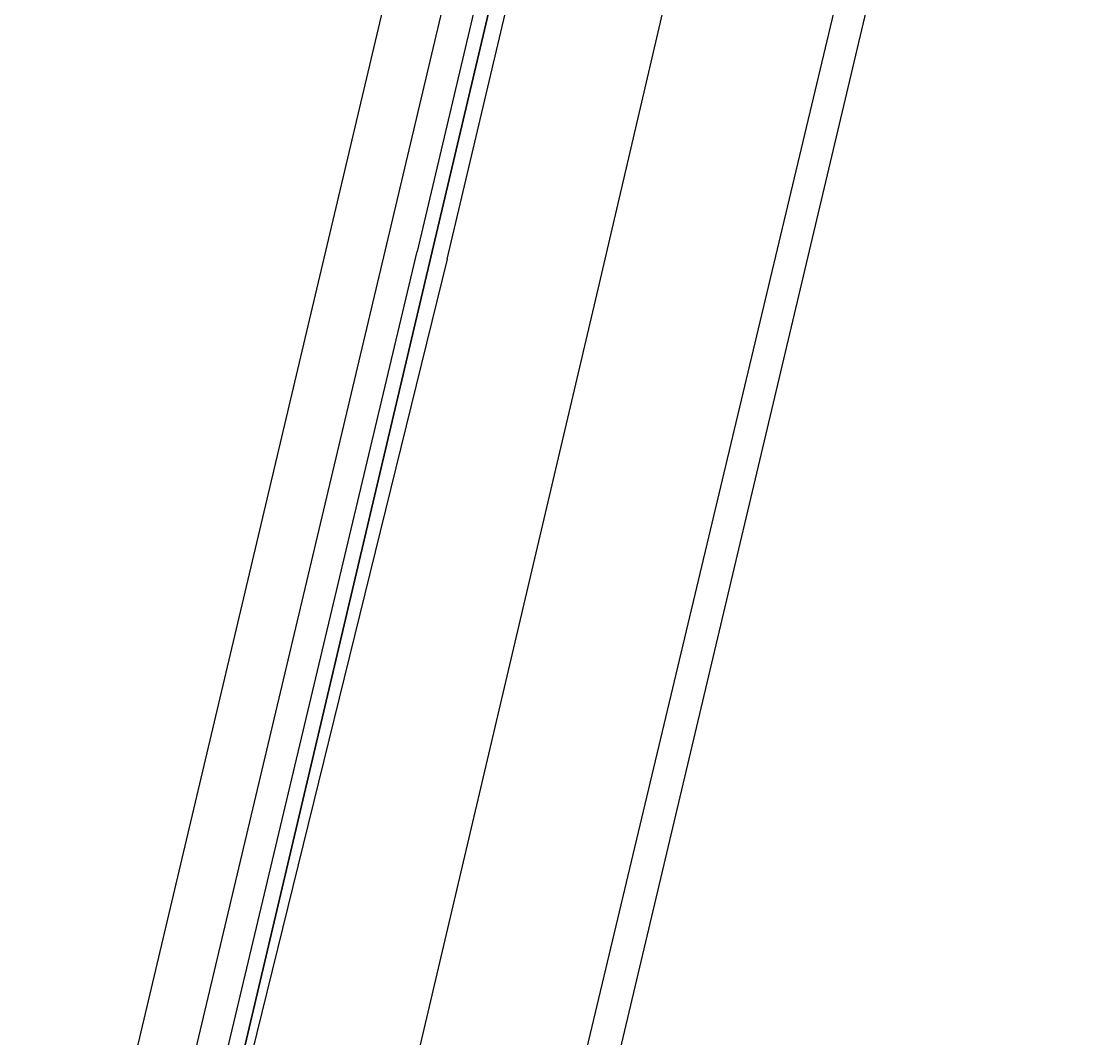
# Model space of a CAD drawing. Header units: feet. Extents: x -84 to 198, y -22 to 181.
# Drawn here: x 116.247 to 118.121, y 71.946 to 73.745 of the extents above; entities that cross this region are included whole.
import ezdxf

# ---------------------------------------------------------------- set-up
doc = ezdxf.new("R2010")
doc.units = ezdxf.units.FT
doc.layers.add('A-LINEA', color=7, linetype='CONTINUOUS')

msp = doc.modelspace()

# ---------------------------------------------------------------- linework, layer by layer
at = {"layer": 'A-LINEA'}
for p, q in [((117.2133, 75.1511), (115.5733, 68.2178)), ((117.9733, 74.9778), (116.32, 68.0444)), ((116.8933, 73.3511), (117.28, 74.9911))]:
    msp.add_line(p, q, dxfattribs=at)
for points in [[(123.9467, 43.9511), (123.92, 47.9511), (123.56, 53.4844), (119.8267, 54.3644), (116.1067, 55.2444), (116.8, 58.2178), (117.1867, 59.8444), (116.8667, 59.9111), (115.8267, 60.1644), (114.5867, 60.4578), (118.2, 75.6978), (129.9467, 72.9244)], [(117.68, 75.0444), (117.2667, 73.2711), (116.8933, 71.6844)], [(117, 73.3244), (117.4, 75.0178), (117.3867, 75.0311), (117.3733, 75.0311), (116.9733, 73.3378), (117.3733, 75.0311), (117.36, 75.0311), (117.3467, 75.0311), (116.9467, 73.3378)], [(116.5467, 71.7778), (116.5467, 71.7778), (116.52, 71.7778), (116.8933, 73.3511)], [(117, 73.3244), (116.6, 71.6978), (116.5867, 71.6978), (116.9733, 73.3378), (116.5867, 71.6978), (116.5733, 71.6978), (116.56, 71.6978), (116.56, 71.7111), (116.9467, 73.3378)]]:
    msp.add_lwpolyline(points, dxfattribs=at)

doc.saveas('drawing.dxf')
